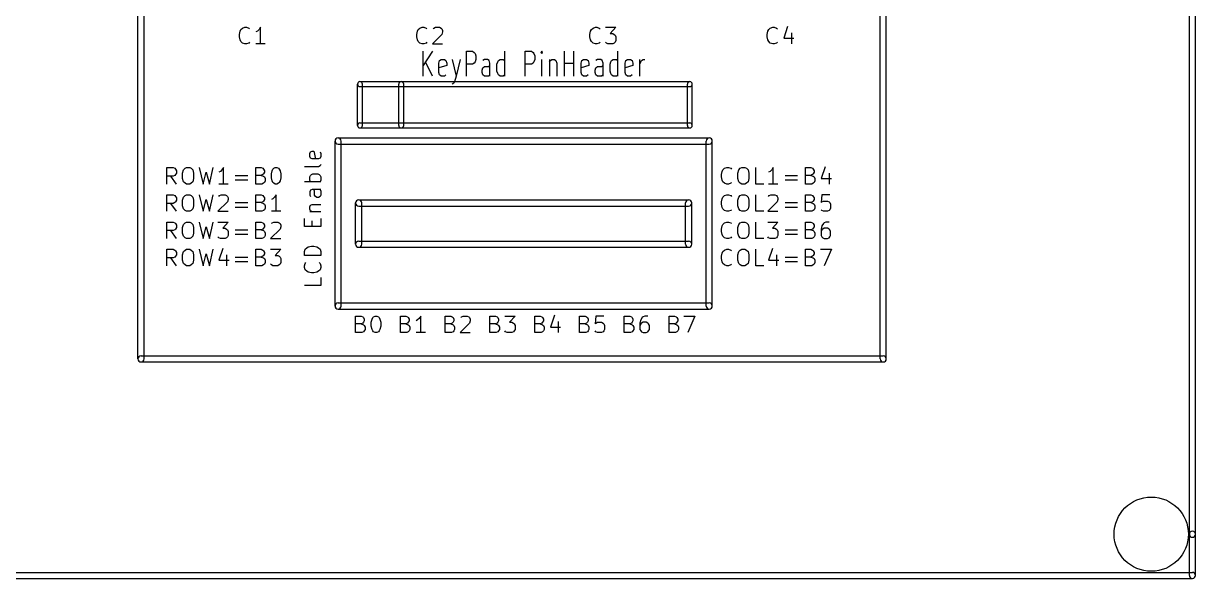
# Model space of a CAD drawing. Extents: x 6675 to 110575, y 15345 to 73745.
# Drawn here: x 82149 to 110575, y 15345 to 28801 of the extents above; entities that cross this region are included whole.
import ezdxf

# ---------------------------------------------------------------- set-up
doc = ezdxf.new("R2010")
doc.units = 0
doc.layers.add('BLACK', color=1, linetype='CONTINUOUS')

msp = doc.modelspace()

# ---------------------------------------------------------------- linework, layer by layer
at = {"layer": 'BLACK'}
for p, q in [((110425, 16420), (110425, 71920)), ((110575, 16420), (110575, 71920)), ((84925, 20670), (84925, 42170)), ((85075, 20670), (85075, 42170)), ((102925, 20670), (102925, 42170)), ((103075, 20670), (103075, 42170)), ((100681, 28727), (100586, 28441)), ((87386, 28537), (87405, 28613)), ((87386, 28480), (87386, 28537)), ((87405, 28403), (87386, 28480)), ((87405, 28613), (87424, 28651)), ((87424, 28651), (87462, 28689)), ((87462, 28689), (87520, 28708)), ((87520, 28708), (87558, 28708)), ((87558, 28708), (87615, 28689)), ((87615, 28689), (87634, 28670)), ((87824, 28613), (87786, 28594)), ((87862, 28651), (87824, 28613)), ((87900, 28708), (87862, 28651)), ((87900, 28308), (87900, 28708)), ((91686, 28537), (91705, 28613)), ((91686, 28480), (91686, 28537)), ((91705, 28403), (91686, 28480)), ((91705, 28613), (91724, 28651)), ((91724, 28651), (91762, 28689)), ((91762, 28689), (91820, 28708)), ((91820, 28708), (91858, 28708)), ((91858, 28708), (91915, 28689)), ((91915, 28689), (91934, 28670)), ((92296, 28537), (92067, 28308)), ((92086, 28670), (92105, 28689)), ((92105, 28689), (92143, 28708)), ((92143, 28708), (92239, 28708)), ((92239, 28708), (92277, 28689)), ((92277, 28689), (92296, 28670)), ((92296, 28670), (92315, 28632)), ((92315, 28594), (92296, 28537)), ((92315, 28632), (92315, 28594)), ((95886, 28537), (95905, 28613)), ((95886, 28480), (95886, 28537)), ((95905, 28403), (95886, 28480)), ((95905, 28613), (95924, 28651)), ((95924, 28651), (95962, 28689)), ((95962, 28689), (96020, 28708)), ((96020, 28708), (96058, 28708)), ((96058, 28708), (96115, 28689)), ((96115, 28689), (96134, 28670)), ((96267, 28708), (96515, 28708)), ((96515, 28708), (96381, 28556)), ((96381, 28556), (96439, 28556)), ((96439, 28556), (96477, 28537)), ((96477, 28537), (96496, 28518)), ((96496, 28518), (96515, 28480)), ((96515, 28480), (96515, 28384)), ((100186, 28537), (100205, 28613)), ((100186, 28480), (100186, 28537)), ((100205, 28403), (100186, 28480)), ((100205, 28613), (100224, 28651)), ((100224, 28651), (100262, 28689)), ((100262, 28689), (100320, 28708)), ((100320, 28708), (100358, 28708)), ((100358, 28708), (100415, 28689)), ((100415, 28689), (100434, 28670)), ((100586, 28441), (100834, 28441)), ((100777, 28575), (100777, 28308)), ((87424, 28365), (87405, 28403)), ((87462, 28327), (87424, 28365)), ((87520, 28308), (87462, 28327)), ((87558, 28308), (87520, 28308)), ((87615, 28327), (87558, 28308)), ((87634, 28346), (87615, 28327)), ((88015, 28308), (87786, 28308)), ((91724, 28365), (91705, 28403)), ((91762, 28327), (91724, 28365)), ((91820, 28308), (91762, 28327)), ((91858, 28308), (91820, 28308)), ((91915, 28327), (91858, 28308)), ((91934, 28346), (91915, 28327)), ((92067, 28308), (92315, 28308)), ((95924, 28365), (95905, 28403)), ((95962, 28327), (95924, 28365)), ((96020, 28308), (95962, 28327)), ((96058, 28308), (96020, 28308)), ((96115, 28327), (96058, 28308)), ((96134, 28346), (96115, 28327)), ((96286, 28327), (96267, 28346)), ((96324, 28308), (96286, 28327)), ((96439, 28308), (96324, 28308)), ((96477, 28327), (96439, 28308)), ((96496, 28346), (96477, 28327)), ((96515, 28384), (96496, 28346)), ((100224, 28365), (100205, 28403)), ((100262, 28327), (100224, 28365)), ((100320, 28308), (100262, 28327)), ((100358, 28308), (100320, 28308)), ((100415, 28327), (100358, 28308)), ((100434, 28346), (100415, 28327)), ((91842, 27527), (91842, 28127)), ((92071, 28127), (91842, 27784)), ((92071, 27527), (91899, 27870)), ((92223, 27841), (92242, 27899)), ((92242, 27899), (92280, 27927)), ((92280, 27927), (92357, 27927)), ((92357, 27927), (92395, 27899)), ((92395, 27899), (92414, 27841)), ((92547, 27927), (92642, 27527)), ((92738, 27927), (92642, 27527)), ((92890, 27527), (92890, 28127)), ((92890, 28127), (93043, 28127)), ((93043, 28127), (93081, 28099)), ((93081, 28099), (93100, 28070)), ((93100, 27870), (93081, 27841)), ((93100, 28070), (93119, 28013)), ((93119, 27927), (93100, 27870)), ((93119, 28013), (93119, 27927)), ((93328, 27927), (93290, 27899)), ((93405, 27927), (93328, 27927)), ((93443, 27899), (93405, 27927)), ((93462, 27841), (93443, 27899)), ((93633, 27813), (93652, 27870)), ((93652, 27870), (93671, 27899)), ((93671, 27899), (93709, 27927)), ((93709, 27927), (93786, 27927)), ((93786, 27927), (93824, 27899)), ((93824, 27527), (93824, 28127)), ((94319, 27527), (94319, 28127)), ((94319, 28127), (94472, 28127)), ((94472, 28127), (94510, 28099)), ((94510, 28099), (94529, 28070)), ((94529, 27870), (94510, 27841)), ((94529, 28070), (94548, 28013)), ((94548, 27927), (94529, 27870)), ((94548, 28013), (94548, 27927)), ((94719, 28127), (94700, 28099)), ((94700, 28099), (94719, 28070)), ((94738, 28099), (94719, 28127)), ((94719, 28127), (94719, 28070)), ((94719, 28070), (94738, 28099)), ((94719, 27527), (94719, 27927)), ((94909, 27927), (94909, 27527)), ((94909, 27870), (94928, 27899)), ((94928, 27899), (94966, 27927)), ((94966, 27927), (95024, 27927)), ((95024, 27927), (95062, 27899)), ((95062, 27899), (95081, 27841)), ((95271, 27527), (95271, 28127)), ((95500, 27527), (95500, 28127)), ((95671, 27841), (95690, 27899)), ((95690, 27899), (95728, 27927)), ((95728, 27927), (95805, 27927)), ((95805, 27927), (95843, 27899)), ((95843, 27899), (95862, 27841)), ((96071, 27927), (96033, 27899)), ((96148, 27927), (96071, 27927)), ((96186, 27899), (96148, 27927)), ((96205, 27841), (96186, 27899)), ((96376, 27813), (96395, 27870)), ((96395, 27870), (96414, 27899)), ((96414, 27899), (96452, 27927)), ((96452, 27927), (96529, 27927)), ((96529, 27927), (96567, 27899)), ((96567, 27527), (96567, 28127)), ((96738, 27841), (96757, 27899)), ((96757, 27899), (96795, 27927)), ((96795, 27927), (96872, 27927)), ((96872, 27927), (96910, 27899)), ((96910, 27899), (96929, 27841)), ((97100, 27527), (97100, 27927)), ((97100, 27813), (97119, 27870)), ((97119, 27870), (97138, 27899)), ((97138, 27899), (97176, 27927)), ((97176, 27927), (97215, 27927)), ((92223, 27613), (92223, 27841)), ((92414, 27784), (92223, 27727)), ((92242, 27556), (92223, 27613)), ((92414, 27841), (92414, 27784)), ((93043, 27813), (92890, 27813)), ((93081, 27841), (93043, 27813)), ((93271, 27670), (93290, 27727)), ((93271, 27613), (93271, 27670)), ((93290, 27556), (93271, 27613)), ((93290, 27727), (93328, 27756)), ((93328, 27756), (93424, 27756)), ((93424, 27756), (93462, 27784)), ((93462, 27527), (93462, 27841)), ((93633, 27641), (93633, 27813)), ((93652, 27584), (93633, 27641)), ((93671, 27556), (93652, 27584)), ((94472, 27813), (94319, 27813)), ((94510, 27841), (94472, 27813)), ((95081, 27841), (95081, 27527)), ((95271, 27841), (95500, 27841)), ((95671, 27613), (95671, 27841)), ((95862, 27784), (95671, 27727)), ((95690, 27556), (95671, 27613)), ((95862, 27841), (95862, 27784)), ((96014, 27670), (96033, 27727)), ((96014, 27613), (96014, 27670)), ((96033, 27556), (96014, 27613)), ((96033, 27727), (96071, 27756)), ((96071, 27756), (96167, 27756)), ((96167, 27756), (96205, 27784)), ((96205, 27527), (96205, 27841)), ((96376, 27641), (96376, 27813)), ((96395, 27584), (96376, 27641)), ((96414, 27556), (96395, 27584)), ((96738, 27613), (96738, 27841)), ((96929, 27784), (96738, 27727)), ((96757, 27556), (96738, 27613)), ((96929, 27841), (96929, 27784)), ((90250, 26330), (90250, 27330)), ((90310, 27390), (98310, 27390)), ((90370, 26330), (90370, 27330)), ((91250, 26330), (91250, 27330)), ((91370, 26330), (91370, 27330)), ((92280, 27527), (92242, 27556)), ((92357, 27527), (92280, 27527)), ((92395, 27556), (92357, 27527)), ((92585, 27356), (92547, 27327)), ((92604, 27384), (92585, 27356)), ((92642, 27527), (92604, 27384)), ((93328, 27527), (93290, 27556)), ((93424, 27527), (93328, 27527)), ((93462, 27556), (93424, 27527)), ((93709, 27527), (93671, 27556)), ((93786, 27527), (93709, 27527)), ((93824, 27556), (93786, 27527)), ((95728, 27527), (95690, 27556)), ((95805, 27527), (95728, 27527)), ((95843, 27556), (95805, 27527)), ((96071, 27527), (96033, 27556)), ((96167, 27527), (96071, 27527)), ((96205, 27556), (96167, 27527)), ((96452, 27527), (96414, 27556)), ((96529, 27527), (96452, 27527)), ((96567, 27556), (96529, 27527)), ((96795, 27527), (96757, 27556)), ((96872, 27527), (96795, 27527)), ((96910, 27556), (96872, 27527)), ((98250, 26330), (98250, 27330)), ((98370, 26330), (98370, 27330)), ((90310, 27270), (98310, 27270)), ((90310, 26390), (98310, 26390)), ((90310, 26270), (98310, 26270)), ((89705, 21950), (89705, 25950)), ((89780, 26025), (98780, 26025)), ((89780, 25875), (98780, 25875)), ((89855, 21950), (89855, 25950)), ((98705, 21950), (98705, 25950)), ((98855, 21950), (98855, 25950)), ((89095, 25652), (89114, 25690)), ((89095, 25575), (89095, 25652)), ((89114, 25690), (89152, 25709)), ((89152, 25709), (89190, 25709)), ((89190, 25709), (89229, 25518)), ((89343, 25690), (89362, 25652)), ((89362, 25652), (89362, 25575)), ((85629, 24908), (85629, 25308)), ((85629, 25308), (85782, 25308)), ((85782, 25308), (85820, 25289)), ((86067, 25289), (86105, 25308)), ((86105, 25308), (86182, 25308)), ((86182, 25308), (86220, 25289)), ((86410, 25308), (86505, 24908)), ((86658, 24908), (86753, 25308)), ((87000, 25308), (86962, 25251)), ((87000, 24908), (87000, 25308)), ((87781, 24908), (87781, 25308)), ((87781, 25308), (87915, 25308)), ((87915, 25308), (87953, 25289)), ((88219, 25289), (88257, 25308)), ((88257, 25308), (88296, 25308)), ((88296, 25308), (88334, 25289)), ((89305, 25327), (88962, 25327)), ((89114, 25537), (89095, 25575)), ((89152, 25518), (89114, 25537)), ((89305, 25518), (89152, 25518)), ((89343, 25537), (89305, 25518)), ((89343, 25346), (89305, 25327)), ((89362, 25575), (89343, 25537)), ((89362, 25384), (89343, 25346)), ((99152, 25289), (99210, 25308)), ((99210, 25308), (99248, 25308)), ((99248, 25308), (99305, 25289)), ((99533, 25289), (99571, 25308)), ((99571, 25308), (99648, 25308)), ((99648, 25308), (99686, 25289)), ((99914, 24908), (99914, 25308)), ((100333, 25308), (100295, 25251)), ((100333, 24908), (100333, 25308)), ((101114, 24908), (101114, 25308)), ((101114, 25308), (101248, 25308)), ((101248, 25308), (101286, 25289)), ((101590, 25327), (101495, 25041)), ((85782, 25099), (85629, 25099)), ((85858, 24908), (85724, 25099)), ((85820, 25118), (85782, 25099)), ((85820, 25289), (85839, 25270)), ((85839, 25137), (85820, 25118)), ((85839, 25270), (85858, 25232)), ((85858, 25175), (85839, 25137)), ((85858, 25232), (85858, 25175)), ((86010, 25175), (86029, 25251)), ((86010, 25041), (86010, 25175)), ((86029, 24965), (86010, 25041)), ((86029, 25251), (86067, 25289)), ((86220, 25289), (86258, 25251)), ((86258, 25251), (86277, 25175)), ((86277, 25041), (86258, 24965)), ((86277, 25175), (86277, 25041)), ((86505, 24908), (86582, 25194)), ((86582, 25194), (86658, 24908)), ((86924, 25213), (86886, 25194)), ((86962, 25251), (86924, 25213)), ((87286, 25118), (87591, 25118)), ((87915, 25118), (87781, 25118)), ((87953, 25137), (87915, 25118)), ((87915, 25118), (87972, 25099)), ((87953, 25289), (87972, 25270)), ((87972, 25156), (87953, 25137)), ((87972, 25270), (87991, 25232)), ((87991, 25194), (87972, 25156)), ((87972, 25099), (87991, 25080)), ((87991, 25232), (87991, 25194)), ((87991, 25080), (88010, 25041)), ((88010, 25041), (88010, 24984)), ((88162, 25156), (88181, 25232)), ((88162, 25060), (88162, 25156)), ((88181, 24984), (88162, 25060)), ((88181, 25232), (88200, 25270)), ((88200, 25270), (88219, 25289)), ((88334, 25289), (88353, 25270)), ((88353, 25270), (88372, 25232)), ((88372, 25232), (88391, 25156)), ((88391, 25060), (88372, 24984)), ((88391, 25156), (88391, 25060)), ((89095, 25080), (89114, 25118)), ((89095, 25003), (89095, 25080)), ((89114, 25118), (89133, 25137)), ((89133, 25137), (89171, 25156)), ((89171, 25156), (89286, 25156)), ((89286, 25156), (89324, 25137)), ((89324, 25137), (89343, 25118)), ((89343, 25118), (89362, 25080)), ((89362, 25080), (89362, 25003)), ((99076, 25137), (99095, 25213)), ((99076, 25080), (99076, 25137)), ((99095, 25003), (99076, 25080)), ((99095, 25213), (99114, 25251)), ((99114, 25251), (99152, 25289)), ((99305, 25289), (99324, 25270)), ((99476, 25175), (99495, 25251)), ((99476, 25041), (99476, 25175)), ((99495, 24965), (99476, 25041)), ((99495, 25251), (99533, 25289)), ((99686, 25289), (99724, 25251)), ((99724, 25251), (99743, 25175)), ((99743, 25041), (99724, 24965)), ((99743, 25175), (99743, 25041)), ((100257, 25213), (100219, 25194)), ((100295, 25251), (100257, 25213)), ((100619, 25118), (100924, 25118)), ((101248, 25118), (101114, 25118)), ((101286, 25137), (101248, 25118)), ((101248, 25118), (101305, 25099)), ((101286, 25289), (101305, 25270)), ((101305, 25156), (101286, 25137)), ((101305, 25270), (101324, 25232)), ((101324, 25194), (101305, 25156)), ((101305, 25099), (101324, 25080)), ((101324, 25232), (101324, 25194)), ((101324, 25080), (101343, 25041)), ((101343, 25041), (101343, 24984)), ((101495, 25041), (101743, 25041)), ((101686, 25175), (101686, 24908)), ((86067, 24927), (86029, 24965)), ((86105, 24908), (86067, 24927)), ((86182, 24908), (86105, 24908)), ((86220, 24927), (86182, 24908)), ((86258, 24965), (86220, 24927)), ((87115, 24908), (86886, 24908)), ((87591, 25003), (87286, 25003)), ((87934, 24908), (87781, 24908)), ((87972, 24927), (87934, 24908)), ((87991, 24946), (87972, 24927)), ((88010, 24984), (87991, 24946)), ((88200, 24946), (88181, 24984)), ((88219, 24927), (88200, 24946)), ((88257, 24908), (88219, 24927)), ((88296, 24908), (88257, 24908)), ((88334, 24927), (88296, 24908)), ((88353, 24946), (88334, 24927)), ((88372, 24984), (88353, 24946)), ((89362, 24965), (88962, 24965)), ((89114, 24965), (89095, 25003)), ((89114, 24756), (89095, 24718)), ((89152, 24775), (89114, 24756)), ((89362, 24775), (89152, 24775)), ((89210, 24737), (89190, 24775)), ((89210, 24641), (89210, 24737)), ((89362, 25003), (89343, 24965)), ((89343, 24775), (89362, 24737)), ((89362, 24737), (89362, 24641)), ((99114, 24965), (99095, 25003)), ((99152, 24927), (99114, 24965)), ((99210, 24908), (99152, 24927)), ((99248, 24908), (99210, 24908)), ((99305, 24927), (99248, 24908)), ((99324, 24946), (99305, 24927)), ((99533, 24927), (99495, 24965)), ((99571, 24908), (99533, 24927)), ((99648, 24908), (99571, 24908)), ((99686, 24927), (99648, 24908)), ((99724, 24965), (99686, 24927)), ((100105, 24908), (99914, 24908)), ((100448, 24908), (100219, 24908)), ((100924, 25003), (100619, 25003)), ((101267, 24908), (101114, 24908)), ((101305, 24927), (101267, 24908)), ((101324, 24946), (101305, 24927)), ((101343, 24984), (101324, 24946)), ((85629, 24248), (85629, 24648)), ((85629, 24648), (85782, 24648)), ((85782, 24648), (85820, 24629)), ((85820, 24458), (85782, 24439)), ((85820, 24629), (85839, 24610)), ((85839, 24477), (85820, 24458)), ((85839, 24610), (85858, 24572)), ((85858, 24515), (85839, 24477)), ((85858, 24572), (85858, 24515)), ((86010, 24515), (86029, 24591)), ((86010, 24381), (86010, 24515)), ((86029, 24591), (86067, 24629)), ((86067, 24629), (86105, 24648)), ((86105, 24648), (86182, 24648)), ((86182, 24648), (86220, 24629)), ((86220, 24629), (86258, 24591)), ((86258, 24591), (86277, 24515)), ((86277, 24515), (86277, 24381)), ((86410, 24648), (86505, 24248)), ((86505, 24248), (86582, 24534)), ((86582, 24534), (86658, 24248)), ((86658, 24248), (86753, 24648)), ((87096, 24477), (86867, 24248)), ((86886, 24610), (86905, 24629)), ((86905, 24629), (86943, 24648)), ((86943, 24648), (87039, 24648)), ((87039, 24648), (87077, 24629)), ((87077, 24629), (87096, 24610)), ((87096, 24610), (87115, 24572)), ((87115, 24534), (87096, 24477)), ((87115, 24572), (87115, 24534)), ((87286, 24458), (87591, 24458)), ((87781, 24248), (87781, 24648)), ((87781, 24648), (87915, 24648)), ((87915, 24458), (87781, 24458)), ((87915, 24648), (87953, 24629)), ((87953, 24477), (87915, 24458)), ((87915, 24458), (87972, 24439)), ((87953, 24629), (87972, 24610)), ((87972, 24496), (87953, 24477)), ((87972, 24610), (87991, 24572)), ((87991, 24534), (87972, 24496)), ((87991, 24572), (87991, 24534)), ((88200, 24553), (88162, 24534)), ((88238, 24591), (88200, 24553)), ((88276, 24648), (88238, 24591)), ((88276, 24248), (88276, 24648)), ((89095, 24718), (89095, 24641)), ((89095, 24641), (89114, 24603)), ((89229, 24603), (89210, 24641)), ((89267, 24584), (89229, 24603)), ((89305, 24584), (89267, 24584)), ((89343, 24603), (89305, 24584)), ((89362, 24641), (89343, 24603)), ((90205, 23450), (90205, 24450)), ((90280, 24525), (98280, 24525)), ((90355, 23450), (90355, 24450)), ((98205, 23450), (98205, 24450)), ((98355, 23450), (98355, 24450)), ((99076, 24477), (99095, 24553)), ((99076, 24420), (99076, 24477)), ((99095, 24553), (99114, 24591)), ((99114, 24591), (99152, 24629)), ((99152, 24629), (99210, 24648)), ((99210, 24648), (99248, 24648)), ((99248, 24648), (99305, 24629)), ((99305, 24629), (99324, 24610)), ((99476, 24515), (99495, 24591)), ((99476, 24381), (99476, 24515)), ((99495, 24591), (99533, 24629)), ((99533, 24629), (99571, 24648)), ((99571, 24648), (99648, 24648)), ((99648, 24648), (99686, 24629)), ((99686, 24629), (99724, 24591)), ((99724, 24591), (99743, 24515)), ((99743, 24515), (99743, 24381)), ((99914, 24248), (99914, 24648)), ((100429, 24477), (100200, 24248)), ((100219, 24610), (100238, 24629)), ((100238, 24629), (100276, 24648)), ((100276, 24648), (100372, 24648)), ((100372, 24648), (100410, 24629)), ((100410, 24629), (100429, 24610)), ((100429, 24610), (100448, 24572)), ((100448, 24534), (100429, 24477)), ((100448, 24572), (100448, 24534)), ((100619, 24458), (100924, 24458)), ((101114, 24248), (101114, 24648)), ((101114, 24648), (101248, 24648)), ((101248, 24458), (101114, 24458)), ((101248, 24648), (101286, 24629)), ((101286, 24477), (101248, 24458)), ((101248, 24458), (101305, 24439)), ((101286, 24629), (101305, 24610)), ((101305, 24496), (101286, 24477)), ((101305, 24610), (101324, 24572)), ((101324, 24534), (101305, 24496)), ((101324, 24572), (101324, 24534)), ((101514, 24648), (101495, 24458)), ((101495, 24458), (101514, 24477)), ((101705, 24648), (101514, 24648)), ((101514, 24477), (101552, 24496)), ((101552, 24496), (101648, 24496)), ((101648, 24496), (101686, 24477)), ((101686, 24477), (101705, 24458)), ((101705, 24458), (101724, 24420)), ((85782, 24439), (85629, 24439)), ((85858, 24248), (85724, 24439)), ((86029, 24305), (86010, 24381)), ((86067, 24267), (86029, 24305)), ((86105, 24248), (86067, 24267)), ((86182, 24248), (86105, 24248)), ((86220, 24267), (86182, 24248)), ((86258, 24305), (86220, 24267)), ((86277, 24381), (86258, 24305)), ((86867, 24248), (87115, 24248)), ((87591, 24343), (87286, 24343)), ((87934, 24248), (87781, 24248)), ((87972, 24267), (87934, 24248)), ((87972, 24439), (87991, 24420)), ((87991, 24286), (87972, 24267)), ((87991, 24420), (88010, 24381)), ((88010, 24324), (87991, 24286)), ((88010, 24381), (88010, 24324)), ((88391, 24248), (88162, 24248)), ((89095, 24356), (89114, 24394)), ((89095, 24298), (89095, 24356)), ((89114, 24260), (89095, 24298)), ((89095, 24241), (89362, 24241)), ((89114, 24394), (89152, 24413)), ((89133, 24241), (89114, 24260)), ((89152, 24413), (89362, 24413)), ((90280, 24375), (98280, 24375)), ((99095, 24343), (99076, 24420)), ((99114, 24305), (99095, 24343)), ((99152, 24267), (99114, 24305)), ((99210, 24248), (99152, 24267)), ((99248, 24248), (99210, 24248)), ((99305, 24267), (99248, 24248)), ((99324, 24286), (99305, 24267)), ((99495, 24305), (99476, 24381)), ((99533, 24267), (99495, 24305)), ((99571, 24248), (99533, 24267)), ((99648, 24248), (99571, 24248)), ((99686, 24267), (99648, 24248)), ((99724, 24305), (99686, 24267)), ((99743, 24381), (99724, 24305)), ((100105, 24248), (99914, 24248)), ((100200, 24248), (100448, 24248)), ((100924, 24343), (100619, 24343)), ((101267, 24248), (101114, 24248)), ((101305, 24267), (101267, 24248)), ((101305, 24439), (101324, 24420)), ((101324, 24286), (101305, 24267)), ((101324, 24420), (101343, 24381)), ((101343, 24324), (101324, 24286)), ((101343, 24381), (101343, 24324)), ((101514, 24267), (101495, 24286)), ((101552, 24248), (101514, 24267)), ((101648, 24248), (101552, 24248)), ((101686, 24267), (101648, 24248)), ((101705, 24286), (101686, 24267)), ((101724, 24324), (101705, 24286)), ((101724, 24420), (101724, 24324)), ((85629, 23588), (85629, 23988)), ((85629, 23988), (85782, 23988)), ((85782, 23988), (85820, 23969)), ((85820, 23969), (85839, 23950)), ((85839, 23950), (85858, 23912)), ((85858, 23912), (85858, 23855)), ((86010, 23855), (86029, 23931)), ((86029, 23931), (86067, 23969)), ((86067, 23969), (86105, 23988)), ((86105, 23988), (86182, 23988)), ((86182, 23988), (86220, 23969)), ((86220, 23969), (86258, 23931)), ((86258, 23931), (86277, 23855)), ((86410, 23988), (86505, 23588)), ((86658, 23588), (86753, 23988)), ((86867, 23988), (87115, 23988)), ((87115, 23988), (86981, 23836)), ((87781, 23588), (87781, 23988)), ((87781, 23988), (87915, 23988)), ((87915, 23988), (87953, 23969)), ((87953, 23969), (87972, 23950)), ((87972, 23950), (87991, 23912)), ((87991, 23912), (87991, 23874)), ((88162, 23950), (88181, 23969)), ((88181, 23969), (88219, 23988)), ((88219, 23988), (88315, 23988)), ((88315, 23988), (88353, 23969)), ((88353, 23969), (88372, 23950)), ((88372, 23950), (88391, 23912)), ((88391, 23912), (88391, 23874)), ((88962, 23879), (88962, 24070)), ((89362, 23879), (88962, 23879)), ((89152, 23879), (89152, 24013)), ((89362, 24070), (89362, 23879)), ((99076, 23817), (99095, 23893)), ((99095, 23893), (99114, 23931)), ((99114, 23931), (99152, 23969)), ((99152, 23969), (99210, 23988)), ((99210, 23988), (99248, 23988)), ((99248, 23988), (99305, 23969)), ((99305, 23969), (99324, 23950)), ((99476, 23855), (99495, 23931)), ((99495, 23931), (99533, 23969)), ((99533, 23969), (99571, 23988)), ((99571, 23988), (99648, 23988)), ((99648, 23988), (99686, 23969)), ((99686, 23969), (99724, 23931)), ((99724, 23931), (99743, 23855)), ((99914, 23588), (99914, 23988)), ((100200, 23988), (100448, 23988)), ((100448, 23988), (100314, 23836)), ((101114, 23588), (101114, 23988)), ((101114, 23988), (101248, 23988)), ((101248, 23988), (101286, 23969)), ((101286, 23969), (101305, 23950)), ((101305, 23950), (101324, 23912)), ((101324, 23912), (101324, 23874)), ((101514, 23893), (101495, 23817)), ((101552, 23950), (101514, 23893)), ((101571, 23969), (101552, 23950)), ((101609, 23988), (101571, 23969)), ((101686, 23988), (101609, 23988)), ((85782, 23779), (85629, 23779)), ((85858, 23588), (85724, 23779)), ((85820, 23798), (85782, 23779)), ((85839, 23817), (85820, 23798)), ((85858, 23855), (85839, 23817)), ((86010, 23721), (86010, 23855)), ((86029, 23645), (86010, 23721)), ((86067, 23607), (86029, 23645)), ((86105, 23588), (86067, 23607)), ((86220, 23607), (86182, 23588)), ((86258, 23645), (86220, 23607)), ((86277, 23721), (86258, 23645)), ((86277, 23855), (86277, 23721)), ((86505, 23588), (86582, 23874)), ((86582, 23874), (86658, 23588)), ((86886, 23607), (86867, 23626)), ((86924, 23588), (86886, 23607)), ((86981, 23836), (87039, 23836)), ((87039, 23836), (87077, 23817)), ((87077, 23607), (87039, 23588)), ((87077, 23817), (87096, 23798)), ((87096, 23626), (87077, 23607)), ((87096, 23798), (87115, 23760)), ((87115, 23664), (87096, 23626)), ((87115, 23760), (87115, 23664)), ((87286, 23798), (87591, 23798)), ((87591, 23683), (87286, 23683)), ((87915, 23798), (87781, 23798)), ((87953, 23817), (87915, 23798)), ((87915, 23798), (87972, 23779)), ((87972, 23607), (87934, 23588)), ((87972, 23836), (87953, 23817)), ((87991, 23874), (87972, 23836)), ((87972, 23779), (87991, 23760)), ((87991, 23626), (87972, 23607)), ((87991, 23760), (88010, 23721)), ((88010, 23664), (87991, 23626)), ((88010, 23721), (88010, 23664)), ((88372, 23817), (88143, 23588)), ((88391, 23874), (88372, 23817)), ((99076, 23760), (99076, 23817)), ((99095, 23683), (99076, 23760)), ((99114, 23645), (99095, 23683)), ((99152, 23607), (99114, 23645)), ((99210, 23588), (99152, 23607)), ((99305, 23607), (99248, 23588)), ((99324, 23626), (99305, 23607)), ((99476, 23721), (99476, 23855)), ((99495, 23645), (99476, 23721)), ((99533, 23607), (99495, 23645)), ((99571, 23588), (99533, 23607)), ((99686, 23607), (99648, 23588)), ((99724, 23645), (99686, 23607)), ((99743, 23721), (99724, 23645)), ((99743, 23855), (99743, 23721)), ((100219, 23607), (100200, 23626)), ((100257, 23588), (100219, 23607)), ((100314, 23836), (100372, 23836)), ((100372, 23836), (100410, 23817)), ((100410, 23607), (100372, 23588)), ((100410, 23817), (100429, 23798)), ((100429, 23626), (100410, 23607)), ((100429, 23798), (100448, 23760)), ((100448, 23664), (100429, 23626)), ((100448, 23760), (100448, 23664)), ((100619, 23798), (100924, 23798)), ((100924, 23683), (100619, 23683)), ((101248, 23798), (101114, 23798)), ((101286, 23817), (101248, 23798)), ((101248, 23798), (101305, 23779)), ((101305, 23607), (101267, 23588)), ((101305, 23836), (101286, 23817)), ((101324, 23874), (101305, 23836)), ((101305, 23779), (101324, 23760)), ((101324, 23626), (101305, 23607)), ((101324, 23760), (101343, 23721)), ((101343, 23664), (101324, 23626)), ((101343, 23721), (101343, 23664)), ((101495, 23817), (101495, 23664)), ((101514, 23798), (101495, 23760)), ((101495, 23664), (101514, 23626)), ((101533, 23817), (101514, 23798)), ((101514, 23626), (101533, 23607)), ((101571, 23836), (101533, 23817)), ((101533, 23607), (101571, 23588)), ((101648, 23836), (101571, 23836)), ((101686, 23817), (101648, 23836)), ((101648, 23588), (101686, 23607)), ((101705, 23798), (101686, 23817)), ((101686, 23607), (101705, 23626)), ((101724, 23760), (101705, 23798)), ((101705, 23626), (101724, 23664)), ((101724, 23664), (101724, 23760)), ((85629, 22928), (85629, 23328)), ((85629, 23328), (85782, 23328)), ((85782, 23328), (85820, 23309)), ((86067, 23309), (86105, 23328)), ((86182, 23588), (86105, 23588)), ((86105, 23328), (86182, 23328)), ((86182, 23328), (86220, 23309)), ((86410, 23328), (86505, 22928)), ((86658, 22928), (86753, 23328)), ((86981, 23347), (86886, 23061)), ((87039, 23588), (86924, 23588)), ((87934, 23588), (87781, 23588)), ((87781, 22928), (87781, 23328)), ((87781, 23328), (87915, 23328)), ((87915, 23328), (87953, 23309)), ((88143, 23588), (88391, 23588)), ((88143, 23328), (88391, 23328)), ((88391, 23328), (88257, 23176)), ((88962, 23269), (88981, 23327)), ((88981, 23327), (89019, 23365)), ((89019, 23365), (89057, 23384)), ((89057, 23384), (89133, 23403)), ((89133, 23403), (89190, 23403)), ((89190, 23403), (89267, 23384)), ((89267, 23384), (89305, 23365)), ((89305, 23365), (89343, 23327)), ((89343, 23327), (89362, 23269)), ((90280, 23525), (98280, 23525)), ((90280, 23375), (98280, 23375)), ((99152, 23309), (99210, 23328)), ((99248, 23588), (99210, 23588)), ((99210, 23328), (99248, 23328)), ((99248, 23328), (99305, 23309)), ((99533, 23309), (99571, 23328)), ((99648, 23588), (99571, 23588)), ((99571, 23328), (99648, 23328)), ((99648, 23328), (99686, 23309)), ((100105, 23588), (99914, 23588)), ((99914, 22928), (99914, 23328)), ((100314, 23347), (100219, 23061)), ((100372, 23588), (100257, 23588)), ((101267, 23588), (101114, 23588)), ((101114, 22928), (101114, 23328)), ((101114, 23328), (101248, 23328)), ((101248, 23328), (101286, 23309)), ((101476, 23328), (101743, 23328)), ((101571, 23588), (101648, 23588)), ((101743, 23328), (101571, 22928)), ((85782, 23119), (85629, 23119)), ((85858, 22928), (85724, 23119)), ((85820, 23138), (85782, 23119)), ((85820, 23309), (85839, 23290)), ((85839, 23157), (85820, 23138)), ((85839, 23290), (85858, 23252)), ((85858, 23195), (85839, 23157)), ((85858, 23252), (85858, 23195)), ((86010, 23195), (86029, 23271)), ((86010, 23061), (86010, 23195)), ((86029, 22985), (86010, 23061)), ((86029, 23271), (86067, 23309)), ((86220, 23309), (86258, 23271)), ((86258, 23271), (86277, 23195)), ((86277, 23061), (86258, 22985)), ((86277, 23195), (86277, 23061)), ((86505, 22928), (86582, 23214)), ((86582, 23214), (86658, 22928)), ((86886, 23061), (87134, 23061)), ((87077, 23195), (87077, 22928)), ((87286, 23138), (87591, 23138)), ((87915, 23138), (87781, 23138)), ((87953, 23157), (87915, 23138)), ((87915, 23138), (87972, 23119)), ((87953, 23309), (87972, 23290)), ((87972, 23176), (87953, 23157)), ((87972, 23290), (87991, 23252)), ((87991, 23214), (87972, 23176)), ((87972, 23119), (87991, 23100)), ((87991, 23252), (87991, 23214)), ((87991, 23100), (88010, 23061)), ((88010, 23061), (88010, 23004)), ((88257, 23176), (88315, 23176)), ((88315, 23176), (88353, 23157)), ((88353, 23157), (88372, 23138)), ((88372, 23138), (88391, 23100)), ((88391, 23100), (88391, 23004)), ((88962, 23174), (88962, 23269)), ((89362, 23174), (88962, 23174)), ((89362, 23269), (89362, 23174)), ((99076, 23157), (99095, 23233)), ((99076, 23100), (99076, 23157)), ((99095, 23023), (99076, 23100)), ((99095, 23233), (99114, 23271)), ((99114, 23271), (99152, 23309)), ((99305, 23309), (99324, 23290)), ((99476, 23195), (99495, 23271)), ((99476, 23061), (99476, 23195)), ((99495, 22985), (99476, 23061)), ((99495, 23271), (99533, 23309)), ((99686, 23309), (99724, 23271)), ((99724, 23271), (99743, 23195)), ((99743, 23061), (99724, 22985)), ((99743, 23195), (99743, 23061)), ((100219, 23061), (100467, 23061)), ((100410, 23195), (100410, 22928)), ((100619, 23138), (100924, 23138)), ((101248, 23138), (101114, 23138)), ((101286, 23157), (101248, 23138)), ((101248, 23138), (101305, 23119)), ((101286, 23309), (101305, 23290)), ((101305, 23176), (101286, 23157)), ((101305, 23290), (101324, 23252)), ((101324, 23214), (101305, 23176)), ((101305, 23119), (101324, 23100)), ((101324, 23252), (101324, 23214)), ((101324, 23100), (101343, 23061)), ((101343, 23061), (101343, 23004)), ((86067, 22947), (86029, 22985)), ((86105, 22928), (86067, 22947)), ((86182, 22928), (86105, 22928)), ((86220, 22947), (86182, 22928)), ((86258, 22985), (86220, 22947)), ((87591, 23023), (87286, 23023)), ((87934, 22928), (87781, 22928)), ((87972, 22947), (87934, 22928)), ((87991, 22966), (87972, 22947)), ((88010, 23004), (87991, 22966)), ((88162, 22947), (88143, 22966)), ((88200, 22928), (88162, 22947)), ((88315, 22928), (88200, 22928)), ((88353, 22947), (88315, 22928)), ((88372, 22966), (88353, 22947)), ((88391, 23004), (88372, 22966)), ((88962, 22927), (88981, 22984)), ((88962, 22889), (88962, 22927)), ((88981, 22831), (88962, 22889)), ((88981, 22984), (89000, 23003)), ((89019, 22793), (88981, 22831)), ((89057, 22774), (89019, 22793)), ((89133, 22755), (89057, 22774)), ((89190, 22755), (89133, 22755)), ((89267, 22774), (89190, 22755)), ((89305, 22793), (89267, 22774)), ((89343, 22831), (89305, 22793)), ((89324, 23003), (89343, 22984)), ((89343, 22984), (89362, 22927)), ((89362, 22889), (89343, 22831)), ((89362, 22927), (89362, 22889)), ((99114, 22985), (99095, 23023)), ((99152, 22947), (99114, 22985)), ((99210, 22928), (99152, 22947)), ((99248, 22928), (99210, 22928)), ((99305, 22947), (99248, 22928)), ((99324, 22966), (99305, 22947)), ((99533, 22947), (99495, 22985)), ((99571, 22928), (99533, 22947)), ((99648, 22928), (99571, 22928)), ((99686, 22947), (99648, 22928)), ((99724, 22985), (99686, 22947)), ((100105, 22928), (99914, 22928)), ((100924, 23023), (100619, 23023)), ((101267, 22928), (101114, 22928)), ((101305, 22947), (101267, 22928)), ((101324, 22966), (101305, 22947)), ((101343, 23004), (101324, 22966)), ((89362, 22641), (89362, 22450)), ((89362, 22450), (88962, 22450)), ((89780, 22025), (98780, 22025)), ((89780, 21875), (98780, 21875)), ((90204, 21308), (90204, 21708)), ((90204, 21708), (90338, 21708)), ((90338, 21708), (90376, 21689)), ((90376, 21689), (90395, 21670)), ((90395, 21670), (90414, 21632)), ((90414, 21632), (90414, 21594)), ((90585, 21556), (90604, 21632)), ((90604, 21632), (90623, 21670)), ((90623, 21670), (90642, 21689)), ((90642, 21689), (90680, 21708)), ((90680, 21708), (90719, 21708)), ((90719, 21708), (90757, 21689)), ((90757, 21689), (90776, 21670)), ((90776, 21670), (90795, 21632)), ((90795, 21632), (90814, 21556)), ((91290, 21308), (91290, 21708)), ((91290, 21708), (91424, 21708)), ((91424, 21708), (91462, 21689)), ((91462, 21689), (91481, 21670)), ((91481, 21670), (91500, 21632)), ((91500, 21632), (91500, 21594)), ((91709, 21613), (91671, 21594)), ((91747, 21651), (91709, 21613)), ((91785, 21708), (91747, 21651)), ((91785, 21308), (91785, 21708)), ((92376, 21308), (92376, 21708)), ((92376, 21708), (92510, 21708)), ((92510, 21708), (92548, 21689)), ((92548, 21689), (92567, 21670)), ((92567, 21670), (92586, 21632)), ((92586, 21632), (92586, 21594)), ((92757, 21670), (92776, 21689)), ((92776, 21689), (92814, 21708)), ((92814, 21708), (92910, 21708)), ((92910, 21708), (92948, 21689)), ((92948, 21689), (92967, 21670)), ((92967, 21670), (92986, 21632)), ((92986, 21632), (92986, 21594)), ((93462, 21308), (93462, 21708)), ((93462, 21708), (93596, 21708)), ((93596, 21708), (93634, 21689)), ((93634, 21689), (93653, 21670)), ((93653, 21670), (93672, 21632)), ((93672, 21632), (93672, 21594)), ((93824, 21708), (94072, 21708)), ((94072, 21708), (93938, 21556)), ((94548, 21308), (94548, 21708)), ((94548, 21708), (94682, 21708)), ((94682, 21708), (94720, 21689)), ((94720, 21689), (94739, 21670)), ((94739, 21670), (94758, 21632)), ((94758, 21632), (94758, 21594)), ((95024, 21727), (94929, 21441)), ((95634, 21308), (95634, 21708)), ((95634, 21708), (95768, 21708)), ((95768, 21708), (95806, 21689)), ((95806, 21689), (95825, 21670)), ((95825, 21670), (95844, 21632)), ((95844, 21632), (95844, 21594)), ((96034, 21708), (96015, 21518)), ((96225, 21708), (96034, 21708)), ((96720, 21308), (96720, 21708)), ((96720, 21708), (96854, 21708)), ((96854, 21708), (96892, 21689)), ((96892, 21689), (96911, 21670)), ((96911, 21670), (96930, 21632)), ((96930, 21632), (96930, 21594)), ((97120, 21613), (97101, 21537)), ((97158, 21670), (97120, 21613)), ((97177, 21689), (97158, 21670)), ((97215, 21708), (97177, 21689)), ((97292, 21708), (97215, 21708)), ((97806, 21308), (97806, 21708)), ((97806, 21708), (97940, 21708)), ((97940, 21708), (97978, 21689)), ((97978, 21689), (97997, 21670)), ((97997, 21670), (98016, 21632)), ((98016, 21632), (98016, 21594)), ((98168, 21708), (98435, 21708)), ((98435, 21708), (98263, 21308)), ((90338, 21518), (90204, 21518)), ((90376, 21537), (90338, 21518)), ((90338, 21518), (90395, 21499)), ((90395, 21327), (90357, 21308)), ((90395, 21556), (90376, 21537)), ((90414, 21594), (90395, 21556)), ((90395, 21499), (90414, 21480)), ((90414, 21346), (90395, 21327)), ((90414, 21480), (90433, 21441)), ((90433, 21384), (90414, 21346)), ((90433, 21441), (90433, 21384)), ((90585, 21460), (90585, 21556)), ((90604, 21384), (90585, 21460)), ((90623, 21346), (90604, 21384)), ((90642, 21327), (90623, 21346)), ((90680, 21308), (90642, 21327)), ((90757, 21327), (90719, 21308)), ((90776, 21346), (90757, 21327)), ((90795, 21384), (90776, 21346)), ((90814, 21460), (90795, 21384)), ((90814, 21556), (90814, 21460)), ((91424, 21518), (91290, 21518)), ((91462, 21537), (91424, 21518)), ((91424, 21518), (91481, 21499)), ((91481, 21327), (91443, 21308)), ((91481, 21556), (91462, 21537)), ((91500, 21594), (91481, 21556)), ((91481, 21499), (91500, 21480)), ((91500, 21346), (91481, 21327)), ((91500, 21480), (91519, 21441)), ((91519, 21384), (91500, 21346)), ((91519, 21441), (91519, 21384)), ((92510, 21518), (92376, 21518)), ((92548, 21537), (92510, 21518)), ((92510, 21518), (92567, 21499)), ((92567, 21327), (92529, 21308)), ((92567, 21556), (92548, 21537)), ((92586, 21594), (92567, 21556)), ((92567, 21499), (92586, 21480)), ((92586, 21346), (92567, 21327)), ((92586, 21480), (92605, 21441)), ((92605, 21384), (92586, 21346)), ((92605, 21441), (92605, 21384)), ((92967, 21537), (92738, 21308)), ((92986, 21594), (92967, 21537)), ((93596, 21518), (93462, 21518)), ((93634, 21537), (93596, 21518)), ((93596, 21518), (93653, 21499)), ((93653, 21327), (93615, 21308)), ((93653, 21556), (93634, 21537)), ((93672, 21594), (93653, 21556)), ((93653, 21499), (93672, 21480)), ((93672, 21346), (93653, 21327)), ((93672, 21480), (93691, 21441)), ((93691, 21384), (93672, 21346)), ((93691, 21441), (93691, 21384)), ((93843, 21327), (93824, 21346)), ((93881, 21308), (93843, 21327)), ((93938, 21556), (93996, 21556)), ((93996, 21556), (94034, 21537)), ((94034, 21327), (93996, 21308)), ((94034, 21537), (94053, 21518)), ((94053, 21346), (94034, 21327)), ((94053, 21518), (94072, 21480)), ((94072, 21384), (94053, 21346)), ((94072, 21480), (94072, 21384)), ((94682, 21518), (94548, 21518)), ((94720, 21537), (94682, 21518)), ((94682, 21518), (94739, 21499)), ((94739, 21327), (94701, 21308)), ((94739, 21556), (94720, 21537)), ((94758, 21594), (94739, 21556)), ((94739, 21499), (94758, 21480)), ((94758, 21346), (94739, 21327)), ((94758, 21480), (94777, 21441)), ((94777, 21384), (94758, 21346)), ((94777, 21441), (94777, 21384)), ((94929, 21441), (95177, 21441)), ((95120, 21575), (95120, 21308)), ((95768, 21518), (95634, 21518)), ((95806, 21537), (95768, 21518)), ((95768, 21518), (95825, 21499)), ((95825, 21327), (95787, 21308)), ((95825, 21556), (95806, 21537)), ((95844, 21594), (95825, 21556)), ((95825, 21499), (95844, 21480)), ((95844, 21346), (95825, 21327)), ((95844, 21480), (95863, 21441)), ((95863, 21384), (95844, 21346)), ((95863, 21441), (95863, 21384)), ((96015, 21518), (96034, 21537)), ((96034, 21327), (96015, 21346)), ((96034, 21537), (96072, 21556)), ((96072, 21308), (96034, 21327)), ((96072, 21556), (96168, 21556)), ((96168, 21556), (96206, 21537)), ((96206, 21327), (96168, 21308)), ((96206, 21537), (96225, 21518)), ((96225, 21346), (96206, 21327)), ((96225, 21518), (96244, 21480)), ((96244, 21384), (96225, 21346)), ((96244, 21480), (96244, 21384)), ((96854, 21518), (96720, 21518)), ((96892, 21537), (96854, 21518)), ((96854, 21518), (96911, 21499)), ((96911, 21327), (96873, 21308)), ((96911, 21556), (96892, 21537)), ((96930, 21594), (96911, 21556)), ((96911, 21499), (96930, 21480)), ((96930, 21346), (96911, 21327)), ((96930, 21480), (96949, 21441)), ((96949, 21384), (96930, 21346)), ((96949, 21441), (96949, 21384)), ((97101, 21537), (97101, 21384)), ((97120, 21518), (97101, 21480)), ((97101, 21384), (97120, 21346)), ((97139, 21537), (97120, 21518)), ((97120, 21346), (97139, 21327)), ((97177, 21556), (97139, 21537)), ((97139, 21327), (97177, 21308)), ((97254, 21556), (97177, 21556)), ((97292, 21537), (97254, 21556)), ((97254, 21308), (97292, 21327)), ((97311, 21518), (97292, 21537)), ((97292, 21327), (97311, 21346)), ((97330, 21480), (97311, 21518)), ((97311, 21346), (97330, 21384)), ((97330, 21384), (97330, 21480)), ((97940, 21518), (97806, 21518)), ((97978, 21537), (97940, 21518)), ((97940, 21518), (97997, 21499)), ((97997, 21327), (97959, 21308)), ((97997, 21556), (97978, 21537)), ((98016, 21594), (97997, 21556)), ((97997, 21499), (98016, 21480)), ((98016, 21346), (97997, 21327)), ((98016, 21480), (98035, 21441)), ((98035, 21384), (98016, 21346)), ((98035, 21441), (98035, 21384)), ((90357, 21308), (90204, 21308)), ((90719, 21308), (90680, 21308)), ((91443, 21308), (91290, 21308)), ((91900, 21308), (91671, 21308)), ((92529, 21308), (92376, 21308)), ((92738, 21308), (92986, 21308)), ((93615, 21308), (93462, 21308)), ((93996, 21308), (93881, 21308)), ((94701, 21308), (94548, 21308)), ((95787, 21308), (95634, 21308)), ((96168, 21308), (96072, 21308)), ((96873, 21308), (96720, 21308)), ((97177, 21308), (97254, 21308)), ((97959, 21308), (97806, 21308)), ((85000, 20745), (103000, 20745)), ((85000, 20595), (103000, 20595)), ((110425, 15420), (110425, 16420)), ((110575, 15420), (110575, 16420)), ((6750, 15495), (110500, 15495)), ((6750, 15345), (110500, 15345))]:
    msp.add_line(p, q, dxfattribs=at)
msp.add_circle((109500, 16420), 900, dxfattribs=at)
for centre, radius, start, end in [((90310, 27330), 60, 90, 270), ((90310, 27330), 60, 360, 540), ((91310, 27330), 60, 360, 540), ((98310, 27330), 60, 360, 540), ((98310, 27330), 60, 270, 450), ((90310, 26330), 60, 90, 270), ((90310, 26330), 60, 180, 360), ((91310, 26330), 60, 180, 360), ((98310, 26330), 60, 180, 360), ((98310, 26330), 60, 270, 450), ((89780, 25950), 75, 90, 270), ((89780, 25950), 75, 360, 540), ((98780, 25950), 75, 360, 540), ((98780, 25950), 75, 270, 450), ((90280, 24450), 75, 90, 270), ((90280, 24450), 75, 360, 540), ((98280, 24450), 75, 360, 540), ((98280, 24450), 75, 270, 450), ((90280, 23450), 75, 90, 270), ((90280, 23450), 75, 180, 360), ((98280, 23450), 75, 180, 360), ((98280, 23450), 75, 270, 450), ((89780, 21950), 75, 90, 270), ((89780, 21950), 75, 180, 360), ((98780, 21950), 75, 180, 360), ((98780, 21950), 75, 270, 450), ((85000, 20670), 75, 90, 270), ((85000, 20670), 75, 180, 360), ((103000, 20670), 75, 180, 360), ((103000, 20670), 75, 270, 450), ((110500, 16420), 75, 360, 540), ((110500, 16420), 75, 180, 360), ((110500, 15420), 75, 180, 360), ((110500, 15420), 75, 270, 450)]:
    msp.add_arc(centre, radius, start, end, dxfattribs=at)

doc.saveas('drawing.dxf')
